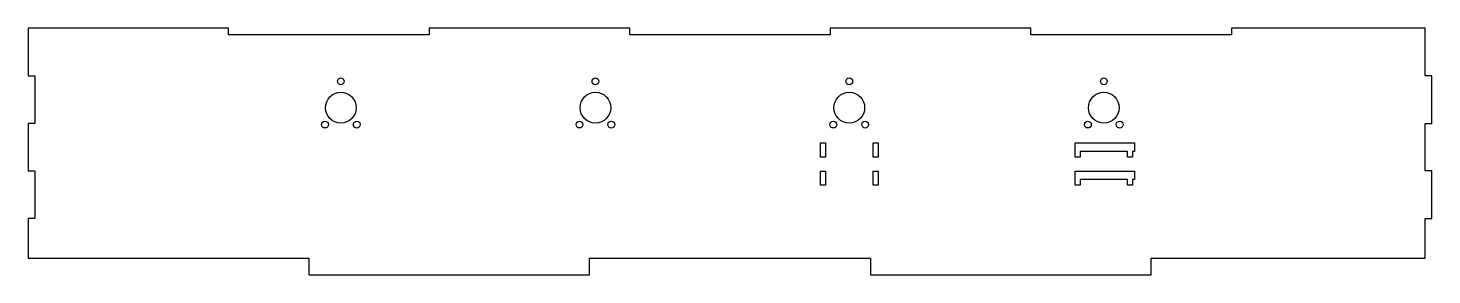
# Model space of a CAD drawing. Header units: millimetres. Extents: x -730 to 100, y -8 to 138.
import ezdxf

# ---------------------------------------------------------------- set-up
doc = ezdxf.new("R2010")
doc.units = ezdxf.units.MM
doc.layers.get('0').update_dxf_attribs({"linetype": 'CONTINUOUS'})

msp = doc.modelspace()

# ---------------------------------------------------------------- linework, layer by layer
for points in [[(-66, -8.13), (-66, 1.87), (96, 1.87), (96, 25.2), (100, 25.2), (100, 53.4), (96, 53.4), (96, 81.6), (100, 81.6), (100, 109.8), (96, 109.8), (96, 138), (-18.57, 138), (-18.57, 134), (-137.14, 134), (-137.14, 138), (-255.71, 138), (-255.71, 134), (-374.29, 134), (-374.29, 138), (-492.86, 138), (-492.86, 134), (-611.43, 134), (-611.43, 138), (-730, 138), (-730, 109.8), (-726, 109.8), (-726, 81.6), (-730, 81.6), (-730, 53.4), (-726, 53.4), (-726, 25.2), (-730, 25.2), (-730, 1.87), (-564, 1.87), (-564, -8.13), (-398, -8.13), (-398, 1.87), (-232, 1.87), (-232, -8.13)], [(-258.44, 61.67), (-261.44, 61.67), (-261.44, 70), (-258.44, 70)], [(-227.44, 61.67), (-230.44, 61.67), (-230.44, 70), (-227.44, 70)], [(-75.94, 65), (-76.94, 65), (-76.94, 61.67), (-79.94, 61.67), (-79.94, 65), (-107.94, 65), (-107.94, 61.67), (-110.94, 61.67), (-110.94, 70), (-75.94, 70)], [(-261.44, 53.33), (-258.44, 53.33), (-258.44, 45), (-261.44, 45)], [(-227.44, 45), (-230.44, 45), (-230.44, 53.33), (-227.44, 53.33)], [(-75.94, 48.35), (-76.94, 48.35), (-76.94, 45), (-79.94, 45), (-79.94, 48.35), (-107.94, 48.35), (-107.94, 45), (-110.94, 45), (-110.94, 53.33), (-75.94, 53.33)]]:
    msp.add_lwpolyline(points, close=True)
for centre, radius in [((-545.06, 106.47), 2), ((-394.56, 106.47), 2), ((-244.49, 106.47), 2), ((-93.99, 106.47), 2), ((-545.06, 90.87), 9.1), ((-394.56, 90.87), 9.1), ((-244.49, 90.87), 9.1), ((-93.99, 90.87), 9.1), ((-554.46, 80.85), 2), ((-535.66, 80.84), 2), ((-403.96, 80.85), 2), ((-385.16, 80.84), 2), ((-253.88, 80.85), 2), ((-235.09, 80.84), 2), ((-103.38, 80.85), 2), ((-84.59, 80.84), 2)]:
    msp.add_circle(centre, radius)

doc.saveas('drawing.dxf')
